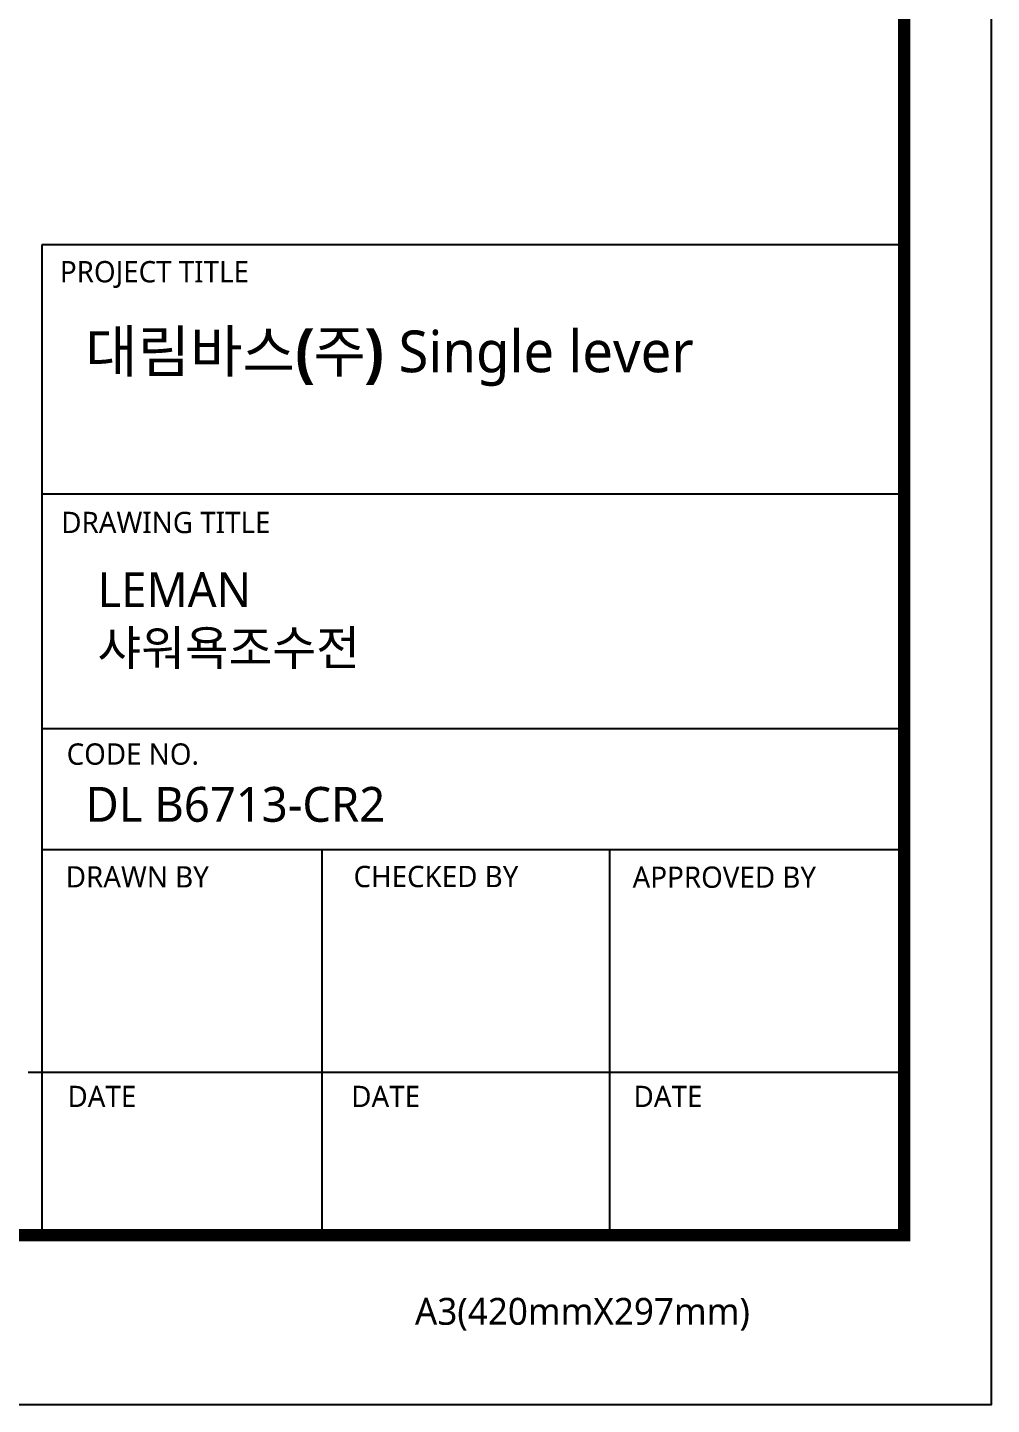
# Model space of a CAD drawing. Extents: x 3349 to 5808, y -3 to 827.
# Drawn here: x 5606.4 to 5808, y -2.7 to 285 of the extents above; entities that cross this region are included whole.
import ezdxf

# ---------------------------------------------------------------- set-up
doc = ezdxf.new("R2010")
doc.units = 0
doc.header["$LTSCALE"] = 4
doc.header["$MEASUREMENT"] = 0
doc.layers.get('0').update_dxf_attribs({"linetype": 'CONTINUOUS'})
doc.styles.add('Daelim Dimension', font='NanumGothic.ttf')

msp = doc.modelspace()

# ---------------------------------------------------------------- linework, layer by layer
at = {"color": 5, "ltscale": 40}
for p, q in [((5789.71, 239.63), (5609.37, 239.63)), ((5789.71, 187.5), (5609.37, 187.5)), ((5789.71, 187.5), (5609.37, 187.5)), ((5789.71, 138.47), (5609.37, 138.47)), ((5789.71, 138.47), (5609.37, 138.47)), ((5789.71, 113.18), (5609.37, 113.18)), ((5789.71, 113.18), (5609.37, 113.18)), ((5667.94, 113.18), (5667.94, 32.67)), ((5728.06, 113.18), (5728.06, 32.67)), ((5789.71, 66.67), (5606.51, 66.67)), ((5789.71, 66.67), (5610.77, 66.67)), ((5789.71, 32.67), (5635.15, 32.67))]:
    msp.add_line(p, q, dxfattribs=at)
at = {"color": 5, "ltscale": 0.5}
msp.add_line((5609.37, 239.63), (5609.37, 31.58), dxfattribs=at)
at = {"ltscale": 0.5}
msp.add_lwpolyline([(4679.56, -2.73), (5807.96, -2.73), (5807.96, 824.07), (4679.56, 824.07)], close=True, dxfattribs=at)
at = {"color": 5, "linetype": 'ByBlock', "lineweight": 200, "const_width": 2.6}
msp.add_lwpolyline([(4697.71, 32.67), (5789.71, 32.67), (5789.71, 804.87), (4697.71, 804.87)], close=True, dxfattribs=at)

# ---------------------------------------------------------------- texts
at = {"color": 5, "ltscale": 40, "style": 'Daelim Dimension'}
for s, height, p in [('PROJECT TITLE', 4.453, (5613.18, 231.78)), ('DRAWING TITLE', 4.453, (5613.47, 179.37)), ('CODE NO.', 4.453, (5614.59, 130.97)), ('DRAWN BY', 4.453, (5614.41, 105.31)), ('CHECKED BY', 4.453, (5674.58, 105.38)), ('APPROVED BY', 4.453, (5732.92, 105.24)), ('DATE', 4.453, (5614.76, 59.41)), ('DATE', 4.453, (5674.1, 59.41)), ('DATE', 4.453, (5733.13, 59.41)), ('A3(420mmX297mm)', 5.6201, (5687.41, 13.92))]:
    msp.add_text(s, height=height, dxfattribs=at).set_placement(p)
at = {"attachment_point": 1, "style": 'Daelim Dimension'}
for s, insert, char_height, width in [('{\\fPretendard Variable SemiBold|b0|i0|c129|p2;\\C7;대림바스(주)} Single lever', (5618.48, 221.72), 8.7291, 140.2959), (' LEMAN\\P 샤워욕조수전 ', (5618.56, 171.2), 7.287, 122.6352), ('DL B6713-CR2', (5618.56, 126.33), 7.2871, 122.6352)]:
    msp.add_mtext(s, dxfattribs=dict(at, insert=insert, char_height=char_height, width=width))

doc.saveas('drawing.dxf')
